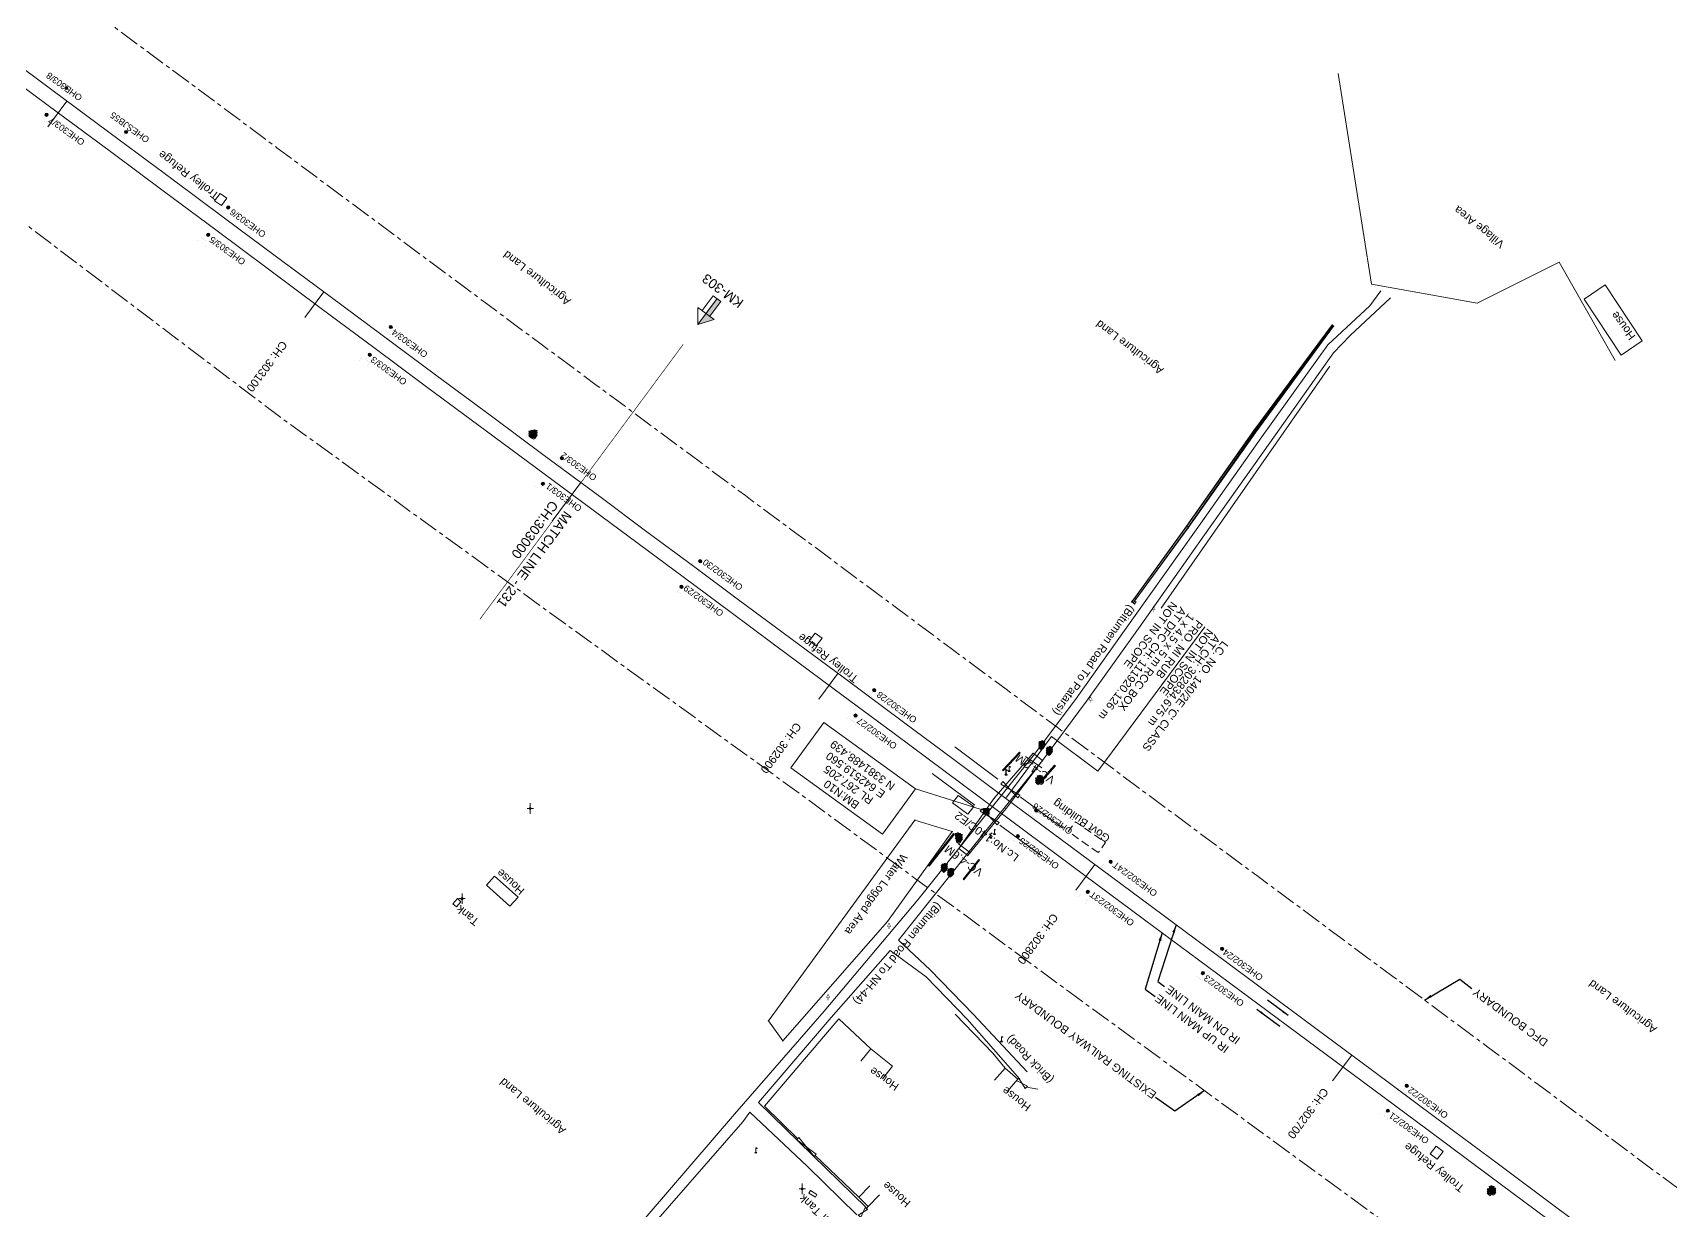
# Model space of a CAD drawing. Header units: metres. Extents: x 628572 to 650094, y 3375792 to 3391117.
# Drawn here: x 642222 to 642733, y 3381364 to 3381732 of the extents above; entities that cross this region are included whole.
import ezdxf
from ezdxf.enums import TextEntityAlignment as Align

# ---------------------------------------------------------------- set-up
doc = ezdxf.new("R2010")
doc.units = ezdxf.units.M
doc.header["$MEASUREMENT"] = 0
for name, pattern in [('CENTER', [2, 1.25, -0.25, 0.25, -0.25]), ('DASHED', [0.75, 0.5, -0.25]), ('PHANTOM2', [1.25, 0.625, -0.125, 0.125, -0.125, 0.125, -0.125])]:
    doc.linetypes.add(name, pattern=pattern)
for name, color, linetype, lineweight in [('Arch', 7, 'Continuous', 0), ('Bench_Mark', 7, 'Continuous', 0), ('Bore', 8, 'Continuous', 0), ('Compound Wall', 251, 'Continuous', 0), ('DFCC BOUNDARY', 6, 'CENTER', 0), ('Drain Bottom', 5, 'Continuous', 0), ('Drain Top', 5, 'Continuous', 0), ('Existing Chainage', 7, 'Continuous', 0), ('Existing IR Track', 143, 'Continuous', 0), ('Existing Railway Boundary', 7, 'CENTER', 0), ('Fence', 251, 'FENCELINE1', 0), ('flow direction', 7, 'Continuous', 0), ('Gate', 251, 'Continuous', 0), ('Govt buliding', 251, 'Continuous', 0), ('Grill', 251, 'Continuous', 0), ('KM STONE', 7, 'Continuous', 0), ('Lamp_Post', 7, 'Continuous', 0), ('LC DETAILS IN PLAN', 7, 'Continuous', 0), ('MATCH LINE', 7, 'Continuous', 0), ('OHE MAST', 8, 'Continuous', 0), ('Pavers', 7, 'Continuous', 0), ('Residential Building Pucca', 251, 'Continuous', 0), ('Side Details', 251, 'Continuous', 0), ('Sign Board', 251, 'Continuous', 0), ('Subroad Edge', 34, 'Continuous', 0), ('Tank', 7, 'Continuous', 0), ('Text', 251, 'Continuous', 0), ('TOPOSTYLEREMARK', 251, 'Continuous', 0), ('Trolley Stand', 251, 'Continuous', 0), ('VILLAGE  BOUNDARY', 30, 'Continuous', 0), ('Water Logged Area', 5, 'Continuous', 0), ('Wing Wall', 7, 'Continuous', 0)]:
    doc.layers.add(name, color=color, linetype=linetype, lineweight=lineweight)
doc.styles.get("Standard").update_dxf_attribs({"font": 'arial.ttf'})
doc.styles.add('Style-Arial', font='arial.ttf')
doc.styles.add('Text', font='arial.ttf', dxfattribs={"height": 2})
doc.linetypes.add('FENCELINE1', pattern='A,6.35,-2.54,[133,ltypeshp.shx,S=2.54,R=0,X=-2.54,Y=0],-2.54,25.4', length=36.83)
doc.dimstyles.new('ISO-25', dxfattribs={"dimtxt": 2.5, "dimasz": 2.5, "dimexe": 1.25, "dimexo": 0.625, "dimtad": 1, "dimtxsty": 'Standard', "dimcen": 2.5, "dimadec": 0, "dimazin": 0, "dimtfac": 1, "dimtmove": 0, "dimatfit": 3, "dimfxl": 1, "dimarcsym": 0})

# ---------------------------------------------------------------- blocks, each defined once
blk = doc.blocks.new('GT')
at = {"layer": 'Gate'}
for p, q in [((-0.5, -0.5), (-0.5, 0.5)), ((-0.5, 0.5), (0.5, -0.5)), ((0.5, 0.5), (0.5, -0.5))]:
    blk.add_line(p, q, dxfattribs=at)
at = {"layer": 'Gate', "flags": 128}
blk.add_lwpolyline([(0.5, 0.5), (-0.5, -0.5)], dxfattribs=at)
blk = doc.blocks.new('BORE')
at = {"ltscale": 0.5}
for q in [(-0.99, 0), (0, 1.64), (0.99, 0), (0, -1.64)]:
    blk.add_line((0, 0), q, dxfattribs=at)
blk.add_circle((0, 0), 0.328, dxfattribs=at)
blk = doc.blocks.new('LP')
at = {"flags": 128}
for points in [[(0, 0), (0, 1.5)], [(0.25, 1.35), (0.44, 1.35)]]:
    blk.add_lwpolyline(points, dxfattribs=at)
for centre, radius, start, end in [((0.07, 0.99), 0.519, 57.6425, 97.3165), ((0.34, 1.33), 0.094, 11.7012, 168.0476)]:
    blk.add_arc(centre, radius, start, end)
at = {"extrusion": (0, 0, -1)}
blk.add_ellipse((0, 0.01), major_axis=(0.308, 0), ratio=0.400495, dxfattribs=at)
blk.add_ellipse((0.35, 1.36), major_axis=(0.0017, 0.0438), ratio=0.461056, start_param=1.74022, end_param=4.575836)
blk = doc.blocks.new('TSB')
at = {"const_width": 0.132, "flags": 128}
blk.add_lwpolyline([(-0.51, 0.84), (0.54, 0.84), (0, 1.85), (-0.51, 0.84)], close=True, dxfattribs=at)
at = {"const_width": 0.142, "flags": 128}
blk.add_lwpolyline([(0, 0.84), (0, 0)], dxfattribs=at)
blk = doc.blocks.new('SIG')
for color, points in [(1, [(-0.22, 0.42, 0.180295), (-0.01, 0.33, -0.00255), (0.01, 0.33, -0.00255), (0.02, 0.33, 0.180295), (0.23, 0.42, -0.002654), (0.25, 0.44, 0.184495), (0.33, 0.65, 1.000001), (-0.32, 0.65, 0.184495), (-0.24, 0.44, -0.002654)]), (2, [(0.23, -0.23, -0.002654), (0.25, -0.21, 0.184495), (0.33, 0.01, 1.000001), (-0.32, 0.01, 0.184495), (-0.24, -0.21, -0.002654), (-0.22, -0.23, 0.180295), (-0.01, -0.32, -0.00255), (0.01, -0.32, -0.00255), (0.02, -0.32, 0.180295)]), (3, [(0.23, -0.88, -0.002654), (0.25, -0.86, 0.184495), (0.33, -0.64, 1.000001), (-0.32, -0.64, 0.184495), (-0.24, -0.86, -0.002654), (-0.22, -0.88, 0.395599)])]:
    blk.add_hatch(color=color).paths.add_polyline_path(points)
for p, q in [((-0.31, 0.98), (-0.32, -0.9)), ((0.33, -0.9), (0.32, 0.98))]:
    blk.add_line(p, q)
at = {"flags": 128}
for points in [[(-0.31, 0.98), (-0.81, 0.98, 0.198758), (-0.42, 0.41, 0.003814), (-0.31, 0.39)], [(-0.31, 0.33), (-0.81, 0.33, 0.198758), (-0.42, -0.23, 0.003727), (-0.32, -0.26)], [(0.32, 0.98), (0.82, 0.98, -0.198758), (0.44, 0.41, -0.003814), (0.32, 0.39)], [(0.32, 0.33), (0.82, 0.33, -0.198758), (0.44, -0.23, -0.003727), (0.33, -0.26)], [(-0.32, -0.32), (-0.81, -0.32, 0.198758), (-0.42, -0.88, 0.003639), (-0.32, -0.9)], [(0.33, -0.32), (0.82, -0.32, -0.198758), (0.44, -0.88, -0.003639), (0.33, -0.9)]]:
    blk.add_lwpolyline(points, format="xyb", dxfattribs=at)
for centre, radius, start, end in [((0.01, 0.91), 0.324, 12.4049, 167.5951), ((0.01, 0.81), 0.357, 27.7578, 152.2422), ((0.01, -0.9), 0.324, 181.4572, 358.5428)]:
    blk.add_arc(centre, radius, start, end)
blk = doc.blocks.new('BM')
blk.add_hatch(color=256).paths.add_polyline_path([(-0.88, -0.88), (-0.88, 0.88), (0.88, 0.88), (0.88, -0.88)])
for p, q in [((0.88, 0.88), (-0.88, 0.88)), ((-0.88, 0.88), (-0.88, -0.88)), ((0.88, -0.88), (0.88, 0.88)), ((-0.88, -0.88), (0.88, -0.88))]:
    blk.add_line(p, q)
blk = doc.blocks.new('OHE MAST')
h = blk.add_hatch(color=256)
edge = h.paths.add_edge_path()
edge.add_arc((0, 0), 0.514, 0, 360)
at = {"const_width": 0.01, "flags": 128}
for points in [[(1.5, 3.5), (1.5, 2), (-1.5, 2), (-1.5, 3.5)], [(0, 2), (0, 0)]]:
    blk.add_lwpolyline(points, dxfattribs=at)
blk.add_circle((0, 0), 0.514)
blk = doc.blocks.new('KM POST PLAN')
h = blk.add_hatch(color=256)
h.paths.add_polyline_path([(-6.3, -8.5), (0, 0), (0, -8.5), (-3, -8.5)], flags=16)
h.paths.add_polyline_path([(-3, -20), (-3, -8.5), (0, -8.5), (0, -20)], flags=16)
at = {"flags": 128}
for points in [[(0, 0), (-6.3, -8.5), (6.3, -8.5)], [(0, 0), (0, -20)], [(0, 0), (6.3, -8.5)], [(3, -8.5), (3, -20), (-3, -20), (-3, -8.5)]]:
    blk.add_lwpolyline(points, dxfattribs=at)

msp = doc.modelspace()

# ---------------------------------------------------------------- linework, layer by layer
at = {"layer": 'Arch', "flags": 128}
msp.add_lwpolyline([(642531.74, 3381505.541), (642536.876, 3381501.94)], dxfattribs=at)
at = {"layer": 'Arch', "linetype": 'Continuous', "flags": 128}
msp.add_lwpolyline([(642510.8089, 3381478.2444), (642514.5338, 3381475.4042)], dxfattribs=at)
at = {"layer": 'Compound Wall', "linetype": 'Continuous', "flags": 128}
for points in [[(642483.4618, 3381414.1858), (642473.4745, 3381423.5877), (642450.2115, 3381396.3038), (642460.6384, 3381386.1011)], [(642509.776, 3381424.9644), (642521.52, 3381412.7887), (642525.3518, 3381408.1353)], [(642532.022, 3381402.1639), (642535.6232, 3381401.6136)], [(642466.0079, 3381380.8779), (642479.6598, 3381367.7993)], [(642482.6484, 3381364.933), (642482.0509, 3381364.3262)]]:
    msp.add_lwpolyline(points, dxfattribs=at)
at = {"layer": 'DFCC BOUNDARY', "ltscale": 5, "flags": 128}
msp.add_lwpolyline([(643812.3093, 3380572.2631), (643808.6724, 3380574.9777), (643793.2095, 3380586.5191), (643778.2448, 3380597.6421), (643763.3482, 3380608.7144), (643749.7736, 3380618.8204), (643735.9982, 3380629.076), (643723.1947, 3380638.6), (643709.7998, 3380648.5621), (643690.0477, 3380662.9402), (643670.4357, 3380677.2164), (643654.8999, 3380688.7702), (643639.33, 3380700.3503), (643623.6793, 3380711.9753), (643608.0162, 3380723.6096), (643592.0244, 3380735.5214), (643576.0362, 3380747.4305), (643559.2149, 3380759.9262), (643542.8146, 3380772.109), (643525.4077, 3380785.0526), (643508.5729, 3380797.5713), (643491.5674, 3380810.185), (643474.9054, 3380822.5435), (643458.6431, 3380834.5901), (643442.5469, 3380846.5134), (643427.1858, 3380857.9465), (643411.8459, 3380869.3639), (643394.9279, 3380881.9183), (643378.0712, 3380894.4272), (643361.5733, 3380906.6656), (643345.0316, 3380918.9365), (643327.8173, 3380931.7135), (643310.7678, 3380944.3682), (643276.4247, 3380969.8455), (643259.3635, 3380982.507), (643242.1351, 3380995.2928), (643222.7062, 3381009.6831), (643203.0589, 3381024.2351), (643183.8178, 3381038.4897), (643164.43, 3381052.853), (643145.2327, 3381067.0902), (643126.2605, 3381081.1605), (643109.9442, 3381093.1269), (643094.185, 3381104.6835), (643070.7732, 3381121.9216), (643047.567, 3381139.0085), (643025.8074, 3381155.1407), (643004.0325, 3381171.2845), (642988.5407, 3381182.7648), (642971.6994, 3381195.2495), (642949.8305, 3381211.504), (642926.6521, 3381228.7318), (642912.2142, 3381239.4542), (642897.7112, 3381250.225), (642880.681, 3381262.8766), (642863.5492, 3381275.6037), (642848.8569, 3381286.5082), (642830.5771, 3381300.0787), (642815.3655, 3381311.3602), (642796.6216, 3381325.2614), (642779.3631, 3381338.0981), (642762.2123, 3381350.8547), (642746.7818, 3381362.2976), (642731.1837, 3381373.8649), (642713.7244, 3381386.8427), (642695.8795, 3381400.107), (642676.186, 3381414.7288), (642656.3739, 3381429.4386), (642638.7427, 3381442.5386), (642620.5543, 3381456.0528), (642604.8402, 3381467.7078), (642587.9896, 3381480.2058), (642565.2925, 3381497.0883), (642541.6892, 3381514.6448), (642525.704, 3381526.5194), (642509.7629, 3381538.3612), (642491.0733, 3381552.2518), (642472.4595, 3381566.086), (642458.4237, 3381576.5074), (642444.2456, 3381587.0343), (642429.7967, 3381597.7603), (642415.357, 3381608.4793), (642397.6705, 3381621.593), (642380.0084, 3381634.6886), (642363.7544, 3381646.7691), (642347.2259, 3381659.0537), (642330.8575, 3381671.2261), (642314.3519, 3381683.5006), (642297.8931, 3381695.7457), (642281.8453, 3381707.6851), (642264.9228, 3381720.2432), (642248.3602, 3381732.5341), (642230.5414, 3381745.7954), (642212.7106, 3381759.0381), (642195.2367, 3381772.0213), (642177.7043, 3381785.0479), (642157.1992, 3381800.2569), (642136.6249, 3381815.5171), (642118.9645, 3381828.6404), (642101.3287, 3381841.7453), (642081.6266, 3381856.3336), (642061.8408, 3381870.9838), (642042.7256, 3381885.154), (642023.486, 3381899.4164), (642005.9697, 3381912.4264), (641988.4231, 3381925.4588), (641970.4215, 3381938.796), (641952.2749, 3381952.2408), (641931.9264, 3381967.3701), (641911.6528, 3381982.4438), (641898.9656, 3381991.8514), (641886.5608, 3382001.0055), (641876.0335, 3382008.8624), (641864.0463, 3382017.7726), (641852.3291, 3382026.4822), (641837.115, 3382037.7582), (641821.9667, 3382048.9854), (641806.6184, 3382060.3889), (641791.2687, 3382071.7933), (641778.1757, 3382081.5216), (641765.0647, 3382091.263), (641751.1214, 3382101.6324), (641737.1136, 3382112.0497), (641726.4516, 3382119.9432), (641715.7754, 3382127.8472), (641700.446, 3382139.2493), (641685.0398, 3382150.7085), (641672.5358, 3382160.0238), (641659.9859, 3382169.3732), (641642.1375, 3382182.6543), (641624.3659, 3382195.8782), (641611.4997, 3382205.4411), (641598.7051, 3382214.9508), (641579.3318, 3382229.3615), (641559.9393, 3382243.7865), (641545.7561, 3382254.3093), (641531.6069, 3382264.7929), (641516.2129, 3382276.2423), (641500.7739, 3382287.7114), (641484.9887, 3382299.3992), (641469.298, 3382311.017), (641453.4587, 3382322.7603), (641437.5808, 3382334.5322), (641423.9882, 3382344.5278), (641410.4861, 3382354.4572), (641398.1591, 3382363.7061), (641385.5887, 3382373.1374), (641369.5481, 3382385.0615), (641353.581, 3382396.931), (641340.174, 3382406.8961), (641326.8342, 3382416.8112), (641313.9782, 3382426.3292), (641301.2155, 3382435.7781), (641284.3444, 3382448.3055), (641267.4776, 3382460.8298), (641251.7036, 3382472.5569), (641235.976, 3382484.2496), (641219.0383, 3382496.817), (641202.2584, 3382509.2673), (641189.76, 3382518.5659), (641177.2671, 3382527.8539), (641163.4298, 3382538.1046), (641149.6816, 3382548.2893), (641137.5323, 3382557.3376), (641125.4142, 3382566.3629), (641111.3917, 3382576.7766), (641097.4434, 3382587.1352), (641086.4887, 3382595.2709), (641075.334, 3382603.5555), (641061.7644, 3382613.6593), (641047.9094, 3382623.9756), (641033.6643, 3382634.5297), (641019.4811, 3382645.038), (641006.7027, 3382654.5421), (640993.8916, 3382664.0705), (640978.9563, 3382675.1623), (640963.9965, 3382686.2723), (640946.2836, 3382699.3937), (640928.6538, 3382712.4537), (640913.4131, 3382723.7566), (640898.2075, 3382735.0336), (640883.6572, 3382745.852), (640855.1845, 3382767.015), (640841.3158, 3382777.3197), (640825.904, 3382788.7498), (640810.5106, 3382800.1663), (640797.3056, 3382809.9954), (640784.0814, 3382819.8389), (640767.3829, 3382832.244), (640750.7597, 3382844.5932), (640734.5712, 3382856.624), (640718.4561, 3382868.6002), (640700.8318, 3382881.7023), (640683.2571, 3382894.7676), (640668.0149, 3382906.0851), (640653.0827, 3382917.1726), (640637.096, 3382929.0729), (640621.3126, 3382940.8219), (640606.7688, 3382951.6133), (640592.2397, 3382962.3937), (640576.5383, 3382974.0634), (640560.8512, 3382985.7224), (640545.651, 3382997.022), (640530.4116, 3383008.3505), (640516.6491, 3383018.562), (640502.8751, 3383028.782), (640490.7881, 3383037.7114), (640478.8397, 3383046.5383), (640463.3449, 3383058.0659), (640447.6782, 3383069.721), (640428.9748, 3383083.5735), (640410.2094, 3383097.4719), (640387.4808, 3383114.4141), (640364.785, 3383131.332), (640350.7429, 3383141.7456), (640336.708, 3383152.1537), (640321.9965, 3383163.0459), (640307.2262, 3383173.9816), (640293.057, 3383184.4985), (640278.9681, 3383194.9558), (640263.9534, 3383206.1214), (640248.9885, 3383217.2501), (640234.9895, 3383227.6511), (640220.8998, 3383238.1196), (640203.1822, 3383251.2592), (640185.3658, 3383264.472), (640169.5446, 3383276.2399), (640153.6227, 3383288.0852), (640140.9567, 3383297.4857), (640127.9156, 3383307.1648), (640111.7201, 3383319.2), (640095.1302, 3383331.5282), (640080.0724, 3383342.6864), (640064.9887, 3383353.8638), (640050.3238, 3383364.7642), (640035.5809, 3383375.7224), (640023.8916, 3383384.3981), (640012.2409, 3383393.045), (639998.431, 3383403.2737), (639984.6827, 3383413.4567), (639970.0377, 3383424.3322), (639950.049, 3383439.1796), (639942.8737, 3383444.5141), (639926.5747, 3383456.6308), (639913.4666, 3383466.3801), (639896.5934, 3383478.9297), (639881.5054, 3383490.1549), (639866.4939, 3383501.3233), (639852.4765, 3383511.7446), (639838.5065, 3383522.1306), (639823.7382, 3383533.0543), (639809.0966, 3383543.8841), (639795.0765, 3383554.2956), (639781.0402, 3383564.7193), (639768.5196, 3383574.0242), (639755.953, 3383583.3633), (639741.5243, 3383594.0903), (639727.0981, 3383604.8155), (639713.2608, 3383615.1067), (639699.4745, 3383625.36), (639684.1093, 3383636.7884), (639668.7758, 3383648.193), (639654.5483, 3383658.7838), (639640.2683, 3383669.4137), (639622.7576, 3383682.4104), (639605.3264, 3383695.3482), (639590.884, 3383706.0812), (639576.4835, 3383716.7831), (639562.3867, 3383727.2481), (639548.2532, 3383737.7403), (639534.822, 3383747.7129), (639521.3566, 3383757.711), (639505.358, 3383769.5842), (639489.3927, 3383781.4328), (639473.4311, 3383793.2886), (639457.4738, 3383805.1412), (639442.7456, 3383816.0648), (639428.0129, 3383826.9918), (639404.2096, 3383844.6857), (639380.3313, 3383862.4353), (639363.908, 3383874.6137), (639346.9106, 3383887.212), (639330.3344, 3383899.5156)], dxfattribs=at)
at = {"layer": 'Drain Bottom', "linetype": 'Continuous', "flags": 128}
for points in [[(642627.6522, 3381640.3244), (642603.224, 3381607.2722), (642582.1923, 3381577.47), (642565.8164, 3381554.9276), (642565.0528, 3381553.9069), (642565.9219, 3381553.3279)], [(642566.201, 3381553.7209), (642565.7391, 3381554.0542), (642566.1942, 3381554.7049), (642582.5284, 3381577.2098), (642603.5456, 3381607.0528), (642628.0048, 3381640.0781)]]:
    msp.add_lwpolyline(points, dxfattribs=at)
at = {"layer": 'Drain Bottom'}
for p in [(642627.652, 3381640.324), (642628.005, 3381640.078), (642603.224, 3381607.272), (642603.546, 3381607.053), (642582.192, 3381577.47), (642582.528, 3381577.21), (642565.053, 3381553.907), (642565.739, 3381554.054), (642565.816, 3381554.928), (642565.922, 3381553.328), (642566.194, 3381554.705), (642566.201, 3381553.721)]:
    msp.add_point(p, dxfattribs=at)
at = {"layer": 'Drain Top', "linetype": 'Continuous', "flags": 128}
for points in [[(642627.5668, 3381640.3771), (642603.1083, 3381607.3812), (642582.0843, 3381577.4708), (642565.7862, 3381554.974), (642564.9123, 3381553.851), (642565.7765, 3381553.1919)], [(642566.2677, 3381553.7534), (642565.845, 3381554.0696), (642566.2839, 3381554.7414), (642582.611, 3381576.9582), (642603.7034, 3381606.8798), (642627.98, 3381639.9481)]]:
    msp.add_lwpolyline(points, dxfattribs=at)
at = {"layer": 'Drain Top'}
for p in [(642627.567, 3381640.377), (642627.98, 3381639.948), (642603.108, 3381607.381), (642603.703, 3381606.88), (642582.084, 3381577.471), (642582.611, 3381576.958), (642564.912, 3381553.851), (642565.777, 3381553.192), (642565.786, 3381554.974), (642565.845, 3381554.07), (642566.268, 3381553.753), (642566.284, 3381554.741)]:
    msp.add_point(p, dxfattribs=at)
at = {"layer": 'Existing Chainage', "color": 7, "linetype": 'Continuous', "lineweight": 13, "flags": 128}
for points in [[(642226.3312, 3381702.2945), (642232.2917, 3381710.324)], [(642306.6127, 3381642.6778), (642312.5761, 3381650.7051)], [(642383.9246, 3381579.0465), (642392.8644, 3381591.0914)], [(642467.1977, 3381523.4473), (642473.1542, 3381531.4798)], [(642547.4447, 3381463.789), (642553.4063, 3381471.8176)], [(642627.6932, 3381404.1407), (642633.6639, 3381412.1626)]]:
    msp.add_lwpolyline(points, dxfattribs=at)
at = {"layer": 'Existing IR Track', "flags": 128}
for points in [[(642694.6344, 3381361.1605), (642676.7896, 3381374.4247), (642657.1101, 3381389.0362), (642637.298, 3381403.746), (642619.658, 3381416.8525), (642601.4694, 3381430.3669), (642585.7771, 3381442.0057), (642568.9089, 3381454.5167), (642546.1942, 3381471.4123), (642522.591, 3381488.9689), (642506.6218, 3381500.8315), (642490.6807, 3381512.6732), (642471.9848, 3381526.5685), (642453.371, 3381540.4028), (642439.3475, 3381550.815), (642425.1695, 3381561.3419), (642410.7229, 3381572.066), (642396.2833, 3381582.785), (642378.6114, 3381595.8879), (642360.9346, 3381608.9944), (642344.6659, 3381621.0859), (642328.1372, 3381633.3705), (642311.7619, 3381645.5482), (642295.2563, 3381657.8226), (642278.7921, 3381670.0718), (642262.7599, 3381681.9995), (642245.8531, 3381694.546), (642229.2728, 3381706.85), (642211.4363, 3381720.1245)], [(642714.5932, 3381352.0167), (642697.3568, 3381364.8251), (642679.488, 3381378.1033), (642659.8365, 3381392.7062), (642640.1042, 3381407.3691), (642622.4022, 3381420.5447), (642603.845, 3381434.3569), (642588.5393, 3381445.7257), (642571.5456, 3381458.3482), (642548.9529, 3381475.1245), (642525.1993, 3381492.7627), (642509.3847, 3381504.5494), (642493.6648, 3381516.2658), (642474.7527, 3381530.2944), (642456.0174, 3381544.1876), (642442.0964, 3381554.5165), (642428.0352, 3381564.9495), (642413.4769, 3381575.7735), (642398.7231, 3381586.7431), (642381.3794, 3381599.6157), (642364.9279, 3381611.826), (642347.4358, 3381624.8144), (642330.8068, 3381637.1618), (642314.5205, 3381649.2606), (642297.3668, 3381662.0039), (642281.5354, 3381673.7624), (642265.4681, 3381685.6962), (642248.5863, 3381698.228), (642231.6436, 3381710.805), (642214.1667, 3381723.8006)]]:
    msp.add_lwpolyline(points, dxfattribs=at)
at = {"layer": 'Existing Railway Boundary', "ltscale": 5, "flags": 128}
msp.add_lwpolyline([(631983.38, 3389039.032), (631997.7807, 3389029.4226), (631998.0481, 3389028.4172), (632017.689, 3389013.381), (632054.7643, 3388986.9088), (632106.6339, 3388955.856), (632154.9467, 3388925.0992), (632230.8669, 3388875.9972), (632261.2753, 3388857.0709), (632290.5359, 3388840.2738), (632385.6616, 3388776.6365), (632400.5735, 3388766.5357), (632397.5375, 3388762.1235), (632395.5364, 3388759.1088), (632389.2973, 3388750.367), (632386.7075, 3388746.9674), (632380.0799, 3388739.4039), (632361.8258, 3388715.063), (632365.1364, 3388712.5802), (632373.8273, 3388706.8724), (632388.4278, 3388697.2834), (632403.5607, 3388687.3436), (632418.7904, 3388677.3402), (632434.5002, 3388667.0345), (632450.2517, 3388656.7014), (632466.7864, 3388645.8571), (632483.3195, 3388635.0137), (632501.7611, 3388622.9148), (632520.2525, 3388610.7831), (632536.8197, 3388599.9238), (632553.3588, 3388589.0829), (632565.8495, 3388580.885), (632578.4671, 3388572.604), (632596.9196, 3388560.5289), (632615.4939, 3388548.3741), (632635.6038, 3388535.295), (632652.8405, 3388523.9973), (632669.9946, 3388512.743), (632686.4084, 3388501.9869), (632696.8068, 3388495.1588), (632732.8678, 3388550.0585), (632815.552, 3388494.313), (632865.8266, 3388462.6693), (632954.7858, 3388408.1832), (633025.1519, 3388369.9037), (633056.7277, 3388353.8904), (633065.1399, 3388349.0145), (633088.5914, 3388328.9973), (633152.5885, 3388273.22), (633202.5468, 3388242.3953), (633264.4413, 3388204.6969), (633318.529, 3388171.7998), (633353.1394, 3388148.7029), (633406.9301, 3388112.3266), (633420.502, 3388103.4378), (633436.8123, 3388092.7008), (633466.2362, 3388073.356), (633479.8402, 3388064.4269), (633497.3225, 3388052.9837), (633514.7073, 3388041.6043), (633531.7969, 3388030.3277), (633546.129, 3388020.9518), (633562.4852, 3388010.2117), (633576.5949, 3388000.9466), (633594.4174, 3387989.2137), (633606.8568, 3387981.0241), (633607.7091, 3387982.3188), (633610.8424, 3387980.256), (633626.8506, 3387969.7582), (633642.9494, 3387959.201), (633660.1619, 3387947.8844), (633677.4438, 3387936.5221), (633693.0899, 3387926.2037), (633708.7685, 3387915.8637), (633726.0343, 3387904.4973), (633743.3468, 3387893.1002), (633758.2779, 3387883.3197), (633773.1647, 3387873.5681), (633789.2894, 3387862.9617), (633805.4356, 3387852.3412), (633820.4764, 3387842.4668), (633835.4704, 3387832.6232), (633852.0416, 3387821.7432), (633886.4734, 3387799.1411), (633904.4207, 3387787.3621), (633919.3393, 3387777.5707), (633934.3023, 3387767.7502), (633949.6629, 3387757.6969), (633964.9235, 3387747.7091), (633980.0551, 3387737.7098), (633995.2041, 3387727.6988), (634012.3387, 3387716.4289), (634029.3333, 3387705.2512), (634045.5362, 3387694.5849), (634061.6293, 3387683.9862), (634078.9907, 3387672.5929), (634096.3149, 3387661.224), (634113.1506, 3387650.1721), (634130.0059, 3387639.1072), (634145.8823, 3387628.6414), (634161.8963, 3387618.085), (634177.8703, 3387607.6107), (634193.7633, 3387597.1895), (634209.9993, 3387586.506), (634226.097, 3387575.9134), (634243.1652, 3387564.6955), (634260.1615, 3387553.5249), (634275.6177, 3387543.3646), (634291.1318, 3387533.1662), (634296.8083, 3387529.4449), (634291.9143, 3387522.0113), (634301.9583, 3387515.4268), (634317.7028, 3387505.1053), (634344.1271, 3387487.7818), (634370.6963, 3387470.3636), (634386.1901, 3387460.3813), (634401.9429, 3387450.229), (634426.4972, 3387434.0857), (634451.3792, 3387417.727), (634475.9114, 3387401.5928), (634500.3759, 3387385.5031), (634523.6732, 3387370.1555), (634547.0997, 3387354.7227), (634564.8006, 3387343.068), (634582.571, 3387331.3674), (634601.3879, 3387318.9723), (634620.2858, 3387306.5238), (634639.3106, 3387294.0156), (634658.1243, 3387281.6461), (634679.4814, 3387267.2836), (634702.026, 3387254.0413), (634712.9167, 3387246.4104), (634726.0042, 3387238.4627), (634737.8854, 3387230.0656), (634750.9438, 3387221.7267), (634764.9008, 3387212.4131), (634775.612, 3387204.6159), (634789.3703, 3387195.959), (634801.4607, 3387188.869), (634814.7172, 3387180.8194), (634815.4987, 3387180.2694), (634827.9598, 3387171.3498), (634840.5994, 3387164.128), (634854.2176, 3387155.5292), (634871.8787, 3387143.9515), (634877.6173, 3387139.7695), (634887.5373, 3387132.4757), (634902.4262, 3387121.5277), (634921.3448, 3387107.4791), (634940.6674, 3387093.1306), (634962.2421, 3387077.0753), (634984.1126, 3387060.8), (635000.5185, 3387048.6195), (635017.0238, 3387036.3652), (635035.7455, 3387022.426), (635054.4369, 3387008.5092), (635082.1937, 3386987.9155), (635109.8573, 3386967.3911), (635134.2436, 3386949.2611), (635158.5309, 3386931.2047), (635180.7563, 3386914.7058), (635202.7867, 3386898.3516), (635206.1213, 3386895.8016), (635211.1242, 3386892.0437), (635230.1367, 3386877.9281), (635249.207, 3386863.7701), (635270.9723, 3386847.61), (635292.819, 3386831.3895), (635313.1117, 3386816.3456), (635333.3618, 3386801.3334), (635352.372, 3386787.2182), (635371.5331, 3386772.9909), (635390.4616, 3386758.9197), (635409.8226, 3386744.527), (635427.2062, 3386731.6093), (635445.0434, 3386718.3546), (635461.6171, 3386706.0794), (635478.4695, 3386693.5976), (635493.4196, 3386682.4884), (635508.6023, 3386671.2062), (635518.0063, 3386664.2196), (635527.5618, 3386657.1206), (635543.461, 3386645.2907), (635559.7145, 3386633.1978), (635591.676, 3386610.2688), (635606.0755, 3386599.5015), (635620.6466, 3386588.6057), (635636.5434, 3386576.7606), (635652.3995, 3386564.9458), (635668.2493, 3386553.1365), (635683.9787, 3386541.4169), (635700.2614, 3386528.9886), (635716.7419, 3386516.4094), (635732.9183, 3386504.3569), (635749.0007, 3386492.3748), (635764.9276, 3386480.5277), (635780.91, 3386468.6394), (635796.8963, 3386456.7694), (635812.8908, 3386444.8934), (635829.3631, 3386432.6938), (635845.7912, 3386420.527), (635861.6814, 3386408.7334), (635877.6317, 3386396.8953), (635893.2055, 3386385.3425), (635908.8769, 3386373.7174), (635925.058, 3386361.6972), (635941.2668, 3386349.6564), (635956.6865, 3386338.1889), (635972.0823, 3386326.7391), (635987.7899, 3386315.0493), (636003.5308, 3386303.3347), (636019.0977, 3386291.765), (636034.6476, 3386280.2079), (636050.7681, 3386268.2256), (636066.8961, 3386256.2378), (636083.1084, 3386244.1987), (636099.3561, 3386232.1333), (636114.134, 3386221.1471), (636147.8198, 3386196.1265), (636166.7058, 3386182.1085), (636182.4635, 3386170.4111), (636198.2037, 3386158.7268), (636214.3364, 3386146.7471), (636230.3919, 3386134.8247), (636230.9614, 3386134.4025), (636228.154, 3386130.995), (636300.9317, 3386076.4069), (636382.1931, 3386014.4435), (636463.0816, 3385952.0584), (636544.2755, 3385889.3268), (636568.8921, 3385871.1182), (636613.4471, 3385839.7025), (636628.0709, 3385853.6506), (636650.5128, 3385835.4717), (636693.9069, 3385800.1065), (636686.7095, 3385790.4003), (636696.0629, 3385782.3378), (636710.473, 3385769.9165), (636766.0138, 3385726.4206), (636849.4668, 3385668.9836), (636931.64, 3385608.8479), (637013.8419, 3385548.1951), (637096.6082, 3385488.6336), (637121.9489, 3385470.2058), (637176.9181, 3385426.1737), (637258.1753, 3385363.4078), (637340.1494, 3385301.7514), (637422.2947, 3385241.0852), (637447.0788, 3385223.2045), (637528.2227, 3385160.8768), (637610.9552, 3385100.7612), (637694.8717, 3385041.953), (637753.3499, 3385002.2846), (637771.5944, 3384989.982), (637771.5944, 3384979.4924), (637852.0915, 3384922.0343), (637935.0162, 3384862.0714), (637993.4351, 3384821.4573), (638019.0158, 3384803.2052), (638102.4107, 3384745.0584), (638178.9785, 3384688.3398), (638237.6603, 3384636.8079), (638344.701, 3384557.2221), (638427.4112, 3384496.8586), (638508.4228, 3384435.5926), (638565.3238, 3384391.9743), (638589.782, 3384373.2765), (638631.8324, 3384337.8543), (638619.2503, 3384320.7689), (638700.6253, 3384258.2275), (638758.2306, 3384210.1286), (638748.4263, 3384194.4881), (638832.9819, 3384135.241), (638898.2751, 3384089.8354), (638910.685, 3384104.7359), (638994.0238, 3384045.8483), (639077.2216, 3383986.384), (639102.1383, 3383968.0886), (639159.8745, 3383926.5901), (639184.8741, 3383908.5552), (639242.6613, 3383867.4991), (639268.1519, 3383849.1332), (639327.9549, 3383811.5106), (639354.2186, 3383795.0507), (639414.5653, 3383756.9689), (639440.0428, 3383739.3736), (639498.3493, 3383699.1058), (639523.8465, 3383681.6785), (639574.9736, 3383646.7331), (639583.1624, 3383652.0276), (639689.1575, 3383571.5368), (639770.3529, 3383510.1038), (639826.8338, 3383467.0843), (639851.6063, 3383448.3401), (639907.8381, 3383405.1303), (639928.7552, 3383389.2727), (639932.4136, 3383385.8226), (639987.4639, 3383341.8457), (640012.7135, 3383323.0928), (640093.1273, 3383262.0565), (640171.8725, 3383196.1592), (640228.3322, 3383153.381), (640311.5957, 3383095.2106), (640394.8641, 3383036.2274), (640477.4145, 3382977.0386), (640559.1827, 3382915.4685), (640665.4567, 3382835.3045), (640720.6935, 3382789.5682), (640744.1896, 3382769.9043), (640801.5333, 3382727.7921), (640884.497, 3382668.355), (640967.4181, 3382609.4811), (641049.3321, 3382547.9775), (641130.842, 3382487.0083), (641212.6929, 3382426.3203), (641295.2397, 3382366.2732), (641377.1032, 3382305.6407), (641458.6913, 3382244.4694), (641539.788, 3382182.3426), (641622.1383, 3382122.0097), (641702.364, 3382062.6427), (641784.5528, 3382001.6936), (641867.0132, 3381941.5198), (641973.939, 3381862.1361), (642047.1447, 3381806.5386), (642111.3474, 3381756.247), (642135.5451, 3381737.1522), (642191.6481, 3381692.8805), (642216.3665, 3381674.0919), (642297.8377, 3381612.4104), (642380.4062, 3381552.4772), (642463.3246, 3381492.4122), (642545.7114, 3381431.7783), (642627.5896, 3381371.9523), (642710.042, 3381311.7191), (642794.2249, 3381254.3826), (642875.8129, 3381193.2771), (642956.3456, 3381130.3141), (643036.4583, 3381067.3443), (643117.185, 3381004.8095), (643172.4593, 3380960.8682), (643197.158, 3380942.1115), (643255.3116, 3380901.5691), (643282.0179, 3380885.9855), (643340.0019, 3380844.3971), (643414.9945, 3380785.1482), (643451.8986, 3380756.7808), (643532.8037, 3380694.4612), (643535.2972, 3380692.6635), (643551.2784, 3380680.8194), (643567.3357, 3380668.919), (643583.0638, 3380657.2952), (643598.7082, 3380645.7333), (643614.3081, 3380634.1892), (643630.1523, 3380622.4653), (643650.0814, 3380608.0318), (643669.585, 3380593.9065), (643682.7179, 3380584.1884), (643695.5222, 3380574.7117), (643709.3225, 3380564.4893), (643722.9637, 3380554.3847), (643737.887, 3380543.3483), (643752.8235, 3380532.3022), (643768.2592, 3380520.8389), (643783.7331, 3380509.3472), (643799.7855, 3380497.4973), (643815.9413, 3380485.5714), (643832.7782, 3380473.1288), (643849.7289, 3380460.6021), (643866.059, 3380448.5159), (643882.3496, 3380436.4589), (643898.3816, 3380424.7148), (643914.2305, 3380413.1048), (643929.3278, 3380401.9147), (643944.4267, 3380390.7231), (643959.7518, 3380379.1349), (643975.3902, 3380367.3097), (643987.907, 3380358.1055), (644000.1603, 3380349.0958), (644017.4569, 3380336.3184), (644034.4669, 3380323.7528), (644046.4455, 3380314.9727), (644249.4258, 3380165.3983), (644621.007, 3379887.6965), (644676.9944, 3379845.4482), (644702.8645, 3379825.9912), (644738.6024, 3379799.4801), (644742.2817, 3379796.7418), (644771.2557, 3379773.8192), (644804.6479, 3379750.2058), (644834.554, 3379728.6172), (644848.5372, 3379718.5093), (644863.2911, 3379707.9396), (644878.1999, 3379697.2589), (644893.8111, 3379686.127), (644909.381, 3379675.0245), (644918.4816, 3379668.5863), (644935.1691, 3379656.7791), (644907.7997, 3379620.3367), (644936.8456, 3379598.666), (644961.4527, 3379618.4234), (645145.9779, 3379481.4776), (645154.4712, 3379493.1591), (645276.7247, 3379402.534), (645270.2115, 3379393.7381), (645468.3754, 3379252.8811), (645478.6859, 3379267.1096), (645498.5589, 3379252.3702), (645510.5872, 3379243.9988), (645510.5872, 3379243.9988), (645531.3517, 3379228.922), (645544.8911, 3379218.91), (645549.0311, 3379215.8257)], dxfattribs=at)
at = {"layer": 'Fence', "linetype": 'Continuous', "flags": 128}
msp.add_lwpolyline([(642574.0813, 3381551.8523), (642626.8648, 3381627.4886)], dxfattribs=at)
at = {"layer": 'Govt buliding', "linetype": 'Continuous', "flags": 128}
msp.add_lwpolyline([(642508.917, 3381491.047), (642510.7616, 3381493.3641), (642515.5648, 3381489.8657), (642513.7157, 3381487.5428), (642508.917, 3381491.047)], close=True, dxfattribs=at)
at = {"layer": 'Govt buliding', "color": 88, "linetype": 'DASHED', "ltscale": 5, "flags": 128}
msp.add_lwpolyline([(642554.481, 3381475.5006), (642545.1023, 3381482.0507), (642547.3844, 3381485.1547), (642556.7634, 3381478.6043), (642554.481, 3381475.5006)], close=True, dxfattribs=at)
at = {"layer": 'Grill', "linetype": 'Continuous', "flags": 128}
for points in [[(642509.6492, 3381508.5888), (642523.1373, 3381498.4858)], [(642502.6143, 3381500.1833), (642515.9174, 3381490.3236)], [(642543.4225, 3381483.1117), (642530.1146, 3381492.8964)], [(642536.9403, 3381474.4101), (642523.6982, 3381484.1144)]]:
    msp.add_lwpolyline(points, dxfattribs=at)
at = {"layer": 'LC DETAILS IN PLAN', "lineweight": 13, "flags": 128}
msp.add_lwpolyline([(642525.5738, 3381492.4846), (642539.8496, 3381511.7405), (642554.3439, 3381500.9947), (642587.7763, 3381546.0897)], dxfattribs=at)
at = {"layer": 'MATCH LINE', "linetype": 'PHANTOM2', "ltscale": 15, "const_width": 0.2}
msp.add_lwpolyline([(642424.818, 3381634.3119), (642361.2957, 3381548.3917)], dxfattribs=at)
at = {"layer": 'Pavers', "linetype": 'Continuous', "flags": 128}
msp.add_lwpolyline([(642534.1406, 3381506.5496), (642537.0751, 3381504.2268), (642525.6957, 3381489.3063), (642513.7033, 3381474.5895), (642510.9389, 3381476.7375), (642521.9937, 3381492.4641), (642534.1406, 3381506.5496)], close=True, dxfattribs=at)
at = {"layer": 'Pavers'}
for p in [(642534.141, 3381506.55), (642537.075, 3381504.227), (642521.994, 3381492.464), (642525.696, 3381489.306), (642510.939, 3381476.738), (642513.703, 3381474.59)]:
    msp.add_point(p, dxfattribs=at)
at = {"layer": 'Residential Building Pucca', "linetype": 'Continuous', "flags": 128}
for points in [[(642724.3865, 3381635.3969), (642717.8232, 3381630.9113), (642706.279, 3381648.4513), (642712.8428, 3381652.9372), (642724.3865, 3381635.3969)], [(642363.3172, 3381465.2907), (642365.8826, 3381468.1374), (642373.2477, 3381461.5661), (642370.6814, 3381458.7184), (642363.3172, 3381465.2907)]]:
    msp.add_lwpolyline(points, close=True, dxfattribs=at)
for points in [[(642480.3277, 3381410.2914), (642483.4618, 3381414.1858), (642490.2493, 3381408.7235), (642487.1152, 3381404.829)], [(642522.0714, 3381404.3633), (642525.3518, 3381408.1353), (642529.3473, 3381404.6605), (642526.0669, 3381400.8885)], [(642486.1086, 3381368.5408), (642482.6484, 3381364.933), (642479.6598, 3381367.7993), (642483.12, 3381371.4071)]]:
    msp.add_lwpolyline(points, dxfattribs=at)
at = {"layer": 'Subroad Edge', "linetype": 'Continuous', "flags": 128}
for points in [[(642642.764, 3381651.0144), (642639.3014, 3381646.3442), (642626.1707, 3381634.1297), (642605.6062, 3381605.3877), (642585.1054, 3381576.4019), (642565.4964, 3381548.9053), (642547.9062, 3381524.0338), (642534.584, 3381506.2378), (642510.9273, 3381476.7537), (642498.0815, 3381460.7626), (642468.8411, 3381425.9677), (642440.8148, 3381393.7906), (642406.5892, 3381353.8576), (642376.9719, 3381318.8627)], [(642532.2285, 3381406.9763), (642515.536, 3381424.868), (642502.0028, 3381438.8779), (642492.0743, 3381448.1397), (642513.3064, 3381474.8066), (642537.0733, 3381504.2394), (642550.833, 3381522.8106), (642568.0836, 3381546.9411), (642587.7203, 3381574.8102), (642608.0348, 3381603.572), (642627.9794, 3381631.6691), (642633.206, 3381637.0498), (642645.7431, 3381648.853)], [(642481.931, 3381364.5682), (642448.3665, 3381397.4243), (642448.3699, 3381397.4305), (642470.999, 3381423.9788), (642489.4859, 3381444.9568), (642500.6931, 3381436.71), (642513.5425, 3381423.4801), (642529.988, 3381404.6757)], [(642379.9265, 3381317.5114), (642409.0578, 3381351.9884), (642443.4319, 3381391.3657), (642445.6564, 3381394.3725), (642463.6907, 3381377.3849), (642479.0916, 3381362.2948)]]:
    msp.add_lwpolyline(points, dxfattribs=at)
at = {"layer": 'Tank', "linetype": 'Continuous', "flags": 128}
for points in [[(642354.2924, 3381461.1532), (642355.3659, 3381460.1515), (642353.9542, 3381458.5232), (642352.8806, 3381459.5249), (642354.2924, 3381461.1532)], [(642464.5667, 3381369.9222), (642466.6012, 3381368.6411), (642466.1327, 3381367.8329), (642464.0969, 3381369.1148), (642464.5667, 3381369.9222)]]:
    msp.add_lwpolyline(points, close=True, dxfattribs=at)
at = {"layer": 'TOPOSTYLEREMARK'}
msp.add_line((642519.56, 3381488.439), (642497.3493, 3381495.4407), dxfattribs=at)
at = {"layer": 'TOPOSTYLEREMARK', "linetype": 'Continuous', "flags": 128}
msp.add_lwpolyline([(642497.3493, 3381495.4407), (642487.0899, 3381481.2634), (642458.4461, 3381501.9917), (642468.7055, 3381516.1689), (642497.3493, 3381495.4407)], close=True, dxfattribs=at)
at = {"layer": 'Trolley Stand', "linetype": 'Continuous', "flags": 128}
for points in [[(642282.297, 3381679.9489), (642280.565, 3381677.6437), (642278.4362, 3381679.1826), (642280.1682, 3381681.4878), (642282.297, 3381679.9489)], [(642464.1446, 3381541.7122), (642466.0347, 3381544.1052), (642468.2188, 3381542.47), (642466.3262, 3381540.0739), (642464.1446, 3381541.7122)], [(642658.1863, 3381381.3552), (642660.085, 3381383.733), (642662.2511, 3381382.0988), (642660.3471, 3381379.7144), (642658.1863, 3381381.3552)]]:
    msp.add_lwpolyline(points, close=True, dxfattribs=at)
msp.add_lwpolyline([(642574.0813, 3381551.8523), (642626.8648, 3381627.4886)], dxfattribs=at)
at = {"layer": 'VILLAGE  BOUNDARY', "linetype": 'Continuous', "flags": 128}
msp.add_lwpolyline([(642629.3883, 3381718.9617), (642639.8663, 3381653.081), (642672.8547, 3381647.1785), (642698.4869, 3381660.0179), (642715.9611, 3381629.3002)], dxfattribs=at)
at = {"layer": 'Water Logged Area', "linetype": 'Continuous', "flags": 128}
msp.add_lwpolyline([(642455.9028, 3381416.6359), (642488.6402, 3381453.9988), (642508.8479, 3381482.0838), (642497.1921, 3381485.6619), (642451.4149, 3381422.9425), (642455.9028, 3381416.6359)], dxfattribs=at)
at = {"layer": 'Water Logged Area'}
for p in [(642497.192, 3381485.662), (642508.848, 3381482.084), (642488.64, 3381453.999), (642451.415, 3381422.942), (642455.903, 3381416.636)]:
    msp.add_point(p, dxfattribs=at)
at = {"layer": 'Wing Wall', "linetype": 'Continuous', "flags": 128}
for points in [[(642524.7461, 3381501.0418), (642524.5347, 3381501.2199), (642529.9243, 3381506.832), (642530.1357, 3381506.6539), (642524.7461, 3381501.0418)], [(642541.0981, 3381502.5645), (642540.8016, 3381502.8124), (642536.7642, 3381498.2801), (642537.0606, 3381498.0321), (642541.0981, 3381502.5645)], [(642509.5384, 3381481.2726), (642509.2808, 3381481.4491), (642501.4408, 3381471.4834), (642501.6983, 3381471.3069), (642509.5384, 3381481.2726)], [(642517.3567, 3381473.1175), (642517.1255, 3381473.3742), (642512.3056, 3381467.2135), (642512.5369, 3381466.9568), (642517.3567, 3381473.1175)]]:
    msp.add_lwpolyline(points, close=True, dxfattribs=at)

# ---------------------------------------------------------------- block references
at = {"layer": 'Bench_Mark', "linetype": 'Continuous'}
msp.add_blockref('BM', (642519.56, 3381488.439), dxfattribs=at)
at = {"layer": 'Bore', "linetype": 'Continuous'}
for p in [(642377.016, 3381489.297), (642355.714, 3381461.119), (642462.006, 3381370.415)]:
    msp.add_blockref('BORE', p, dxfattribs=at)
at = {"layer": 'Gate'}
for p, xscale, yscale, zscale, rotation in [((642527.0342, 3381495.1628), 6.768740496110427, 0.9997814890174762, 2.601396058268362, 321.199542995769), ((642520.587, 3381486.6842), 6.788462492710703, 0.9997814890174763, 2.60518312966701, 321.1995429943052), ((642530.6734, 3381403.4281), 3.696881292691325, 0.9997814890174763, 1.922517485883493, 317.1995429924049), ((642463.3232, 3381383.4895), 7.490896148999817, 0.9997814890174763, 2.736651111472253, 136.1995429963808), ((642480.969, 3381363.1128), 3.25197568046071, 0.9997814890174763, 1.803126475891148, 48.19954299622175)]:
    msp.add_blockref('GT', p, dxfattribs=dict(at, xscale=xscale, yscale=yscale, zscale=zscale, rotation=rotation))
at = {"layer": 'KM STONE'}
ref = msp.add_blockref('KM POST PLAN', (642429.4356, 3381640.5576), dxfattribs=dict(at, xscale=0.4999999999999998, yscale=0.4999999999999998, zscale=0.4999999999999998, rotation=143.5234969409069))
ref.add_attrib('KM-POST', 'KM-303', dxfattribs={"layer": '0', "height": 3, "rotation": 143.523497, "style": 'Style-Arial'}).set_placement((642437.164, 3381651.0109), align=Align.MIDDLE_CENTER)
at = {"layer": 'Lamp_Post', "linetype": 'Continuous'}
for p in [(642525.572, 3381499.962), (642525.7, 3381499.779), (642526.664, 3381500.918), (642520.919, 3381480.109), (642522.036, 3381481.22), (642524.247, 3381416.484), (642447.484, 3381381.723)]:
    msp.add_blockref('LP', p, dxfattribs=at)
at = {"layer": 'OHE MAST', "color": 2, "rotation": 143.3908318566117}
for p in [(642232.111, 3381714.404), (642225.918, 3381706.033), (642250.756, 3381700.664), (642282.705, 3381677.071), (642276.446, 3381668.533), (642333.445, 3381639.728), (642326.908, 3381631.037), (642386.916, 3381598.73), (642380.998, 3381590.737), (642430.119, 3381566.519), (642424.244, 3381558.565), (642484.493, 3381526.214), (642478.656, 3381518.3), (642535.107, 3381488.605), (642529.354, 3381480.659), (642558.357, 3381472.639), (642551.21, 3381463.213), (642593.165, 3381445.443), (642587.158, 3381437.872), (642650.865, 3381402.653), (642644.944, 3381394.858)]:
    msp.add_blockref('OHE MAST', p, dxfattribs=at)
at = {"layer": 'Sign Board', "linetype": 'Continuous'}
for name, p in [('SIG', (642377.386, 3381606.21)), ('SIG', (642378.094, 3381605.893)), ('SIG', (642378.394, 3381606.383)), ('TSB', (642571.718, 3381550.593)), ('TSB', (642552.063, 3381522.319)), ('SIG', (642536.692, 3381508.852)), ('SIG', (642536.847, 3381509.106)), ('SIG', (642536.984, 3381509.257)), ('SIG', (642539.064, 3381507.062)), ('SIG', (642539.195, 3381507.286)), ('SIG', (642539.345, 3381507.514)), ('SIG', (642536.206, 3381498.467)), ('SIG', (642535.717, 3381497.907)), ('SIG', (642536.67, 3381498.007)), ('SIG', (642510.614, 3381480.483)), ('SIG', (642510.873, 3381479.583)), ('SIG', (642511.217, 3381480.144)), ('SIG', (642506.217, 3381470.53)), ('SIG', (642506.34, 3381470.682)), ('SIG', (642506.527, 3381470.907)), ('SIG', (642508.238, 3381469.038)), ('SIG', (642508.37, 3381469.238)), ('SIG', (642508.529, 3381469.402)), ('TSB', (642489.101, 3381451.599)), ('TSB', (642470.067, 3381429.356)), ('SIG', (642677.366, 3381370.167)), ('SIG', (642676.835, 3381369.509)), ('SIG', (642677.836, 3381369.675))]:
    msp.add_blockref(name, p, dxfattribs=at)

# ---------------------------------------------------------------- texts
at = {"layer": 'DFCC BOUNDARY', "linetype": 'Continuous', "ltscale": 5}
msp.add_text('DFC BOUNDARY', height=2.5, rotation=143.5, dxfattribs=at).set_placement((642671.9948, 3381432.3369), align=Align.MIDDLE_RIGHT)
at = {"layer": 'Existing Chainage', "color": 7, "lineweight": 0, "attachment_point": 4, "line_spacing_factor": 0.6, "style": 'Style-Arial'}
for s, insert, char_height, rotation in [('CH: 303100', (642300.3149, 3381634.8989), 2.5, 233.39196), ('CH:303000', (642384.7635, 3381584.9018), 3, 233.416946), ('CH: 302900', (642460.9065, 3381515.6631), 2.5, 233.441008), ('CH: 302800', (642541.1485, 3381456.0087), 2.5, 233.404287), ('CH: 302700', (642625.5941, 3381401.5023), 2.5, 233.339551)]:
    msp.add_mtext(s, dxfattribs=dict(at, insert=insert, char_height=char_height, rotation=rotation))
at = {"layer": 'Existing IR Track', "color": 7, "lineweight": 0}
for s, p in [('IR DN MAIN LINE', (642575.9977, 3381433.2163)), ('IR UP MAIN LINE', (642572.6513, 3381430.3879))]:
    msp.add_text(s, height=2.5, rotation=143, dxfattribs=at).set_placement(p, align=Align.MIDDLE_RIGHT)
at = {"layer": 'Existing Railway Boundary', "linetype": 'Continuous', "ltscale": 5}
msp.add_text('EXISTING RAILWAY BOUNDARY', height=2.5, rotation=143.5, dxfattribs=at).set_placement((642529.6941, 3381432.3327), align=Align.RIGHT)
at = {"layer": 'LC DETAILS IN PLAN', "color": 10}
for s, p in [('AT DFC CH: 111920.126 m', (642580.1919, 3381552.4559)), ('NOT IN SCOPE', (642577.3377, 3381554.1978)), ('1 x 4.5 x 5 m RCC BOX ', (642582.7325, 3381550.4704)), ('PRO. MI RUB', (642585.3709, 3381548.4345))]:
    msp.add_text(s, height=2.5, rotation=233, dxfattribs=at).set_placement(p)
at = {"layer": 'LC DETAILS IN PLAN'}
for s, p in [('NOT IN SCOPE', (642588.5808, 3381545.7578)), ("LC. NO. 140/2E 'C' CLASS ", (642593.3108, 3381541.8367)), ('AT CH: 302834.675 m', (642590.7924, 3381543.8726))]:
    msp.add_text(s, height=2.5, rotation=233, dxfattribs=at).set_placement(p)
at = {"layer": 'MATCH LINE', "linetype": 'Continuous'}
msp.add_text('MATCH LINE - 231', height=3, rotation=233.623712, dxfattribs=at).set_placement((642387.8009, 3381582.4989))
at = {"layer": 'OHE MAST'}
for s, p in [('OHE303/8', (642226.7501, 3381719.4734)), ('OHE303/7', (642227.5023, 3381705.571)), ('OHESJB55', (642246.7087, 3381707.0886)), ('OHE303/6', (642284.1109, 3381676.7869)), ('OHE303/5', (642277.7323, 3381668.2005)), ('OHE303/4', (642334.6639, 3381639.2491)), ('OHE303/3', (642328.1349, 3381630.6813)), ('OHE303/2', (642387.4473, 3381600.7888)), ('OHE303/1', (642382.8203, 3381591.1465)), ('OHE302/30', (642431.8531, 3381567.4093)), ('OHE302/29', (642425.832, 3381559.2991)), ('OHE302/28', (642486.1868, 3381525.9973)), ('OHE302/27', (642480, 3381517.8414)), ('OHE302/26', (642534.8395, 3381491.1765)), ('OHE302/25', (642530.6367, 3381480.341)), ('OHE302/24T', (642559.9453, 3381472.801)), ('OHE302/23T', (642552.7416, 3381463.5725)), ('OHE302/24', (642594.354, 3381445.512)), ('OHE302/23', (642588.4208, 3381437.4359)), ('OHE302/22', (642652.1605, 3381402.4522)), ('OHE302/21', (642646.211, 3381394.4864))]:
    msp.add_text(s, height=2, rotation=144, dxfattribs=at).set_placement(p, align=Align.RIGHT)
at = {"layer": 'Side Details'}
for rotation, p in [(142.344081, (642389.9337, 3381648.2328)), (142.582146, (642575.1382, 3381626.6534)), (143.366501, (642729.2736, 3381420.7843)), (140.489362, (642388.3989, 3381389.102))]:
    msp.add_text('Agriculture Land', height=2.5, rotation=rotation, dxfattribs=at).set_placement(p)
at = {"layer": 'Subroad Edge', "linetype": 'Continuous', "style": 'Text'}
for s, rotation, p in [('(Bitumen Road To Patarsi)', 234.631099, (642564.1056, 3381553.1369)), ('(Bitumen Road To NH-44)', 229.757656, (642503.9678, 3381460.2263)), ('(Brick Road)', 134.00732, (642540.7044, 3381404.7889))]:
    msp.add_text(s, height=2.5, rotation=rotation, dxfattribs=at).set_placement(p)
at = {"layer": 'Text', "style": 'Text'}
for s, rotation, p in [('Trolley Refuge', 142.712987, (642280.0656, 3381681.2882)), ('Trolley Refuge', 142.06312, (642479.7702, 3381530.238)), ('House', 138.420102, (642375.4561, 3381463.8937)), (' Tank', 140.903777, (642362.0295, 3381453.7368)), ('Trolley Refuge', 142.089741, (642669.1258, 3381371.1063))]:
    msp.add_text(s, height=2.5, rotation=rotation, dxfattribs=at).set_placement(p)
at = {"layer": 'Text'}
for s, rotation, p in [('Village Area', 141.502894, (642681.6056, 3381666.048)), ('House', 126.898212, (642722.4578, 3381636.8345)), ('VC-4.2M', 146.919018, (642541.2179, 3381498.8158)), ('Lc.No:140C/E2', 143.861968, (642529.9176, 3381474.5223)), ('Water Logged Area', 233.875316, (642493.0202, 3381475.4114)), ('VC-4.6M', 143.952949, (642518.7465, 3381469.8954)), ('House', 145.257086, (642492.4392, 3381402.9265)), ('House', 143.023397, (642533.6668, 3381396.4626)), ('House', 138.89389, (642496.0725, 3381366.3326))]:
    msp.add_text(s, height=2.5, rotation=rotation, dxfattribs=at).set_placement(p)
at = {"layer": 'Text', "color": 88, "style": 'Text'}
msp.add_text('Govt Building', height=2.5, rotation=145.257901, dxfattribs=at).set_placement((642549.1954, 3381485.3639), align=Align.MIDDLE_CENTER)
at = {"layer": 'Text', "style": 'Text', "width": 1}
msp.add_text('Water Tank', height=2.5, rotation=137.182209, dxfattribs=at).set_placement((642475.7135, 3381356.6804))
at = {"layer": 'TOPOSTYLEREMARK'}
for s, p in [('N 3381488.439', (642480.829, 3381502.7668)), ('E 642519.560', (642478.6305, 3381499.7288)), ('RL 267.205', (642476.4321, 3381496.6909)), ('BM:N10', (642474.2336, 3381493.6529))]:
    msp.add_text(s, height=2.5, rotation=144.108374, dxfattribs=at).set_placement(p, align=Align.MIDDLE_CENTER)

# ---------------------------------------------------------------- leaders
at = {"layer": 'DFCC BOUNDARY', "linetype": 'Continuous', "lineweight": 0, "ltscale": 5}
msp.add_leader([(642656.3739, 3381429.4386), (642667.447, 3381435.9255), (642671.1903, 3381433.0599)], dimstyle='ISO-25', override={"dimtxt": 3, "dimtad": 0, "dimdec": 3, "dimzin": 2, "dimtdec": 3}, dxfattribs=at)
at = {"layer": 'Existing IR Track', "color": 7, "lineweight": 0}
for points in [[(642574.465, 3381450.3958), (642569.1178, 3381432.8401), (642572.2723, 3381430.5075)], [(642578.8048, 3381452.9563), (642573.1005, 3381435.2162), (642575.145, 3381433.7044)]]:
    msp.add_leader(points, dimstyle='ISO-25', override={"dimtxt": 3, "dimtad": 0}, dxfattribs=at)
at = {"layer": 'Existing Railway Boundary', "linetype": 'Continuous', "ltscale": 5}
msp.add_leader([(642587.6649, 3381401.1241), (642578.3893, 3381394.6785), (642572.3998, 3381398.9561)], dimstyle='ISO-25', override={"dimtxt": 3, "dimasz": 2.5, "dimgap": 0.625, "dimtad": 0, "dimdec": 3, "dimzin": 2, "dimtdec": 3}, dxfattribs=at)
at = {"layer": 'flow direction', "lineweight": 0}
for points in [[(642613.8135, 3381424.6255), (642607.3086, 3381429.4292)], [(642604.048, 3381426.5606), (642611.2154, 3381421.2652)]]:
    msp.add_leader(points, dimstyle='ISO-25', override={"dimtxt": 0.5, "dimasz": 2, "dimtad": 0}, dxfattribs=at)

doc.saveas('drawing.dxf')
